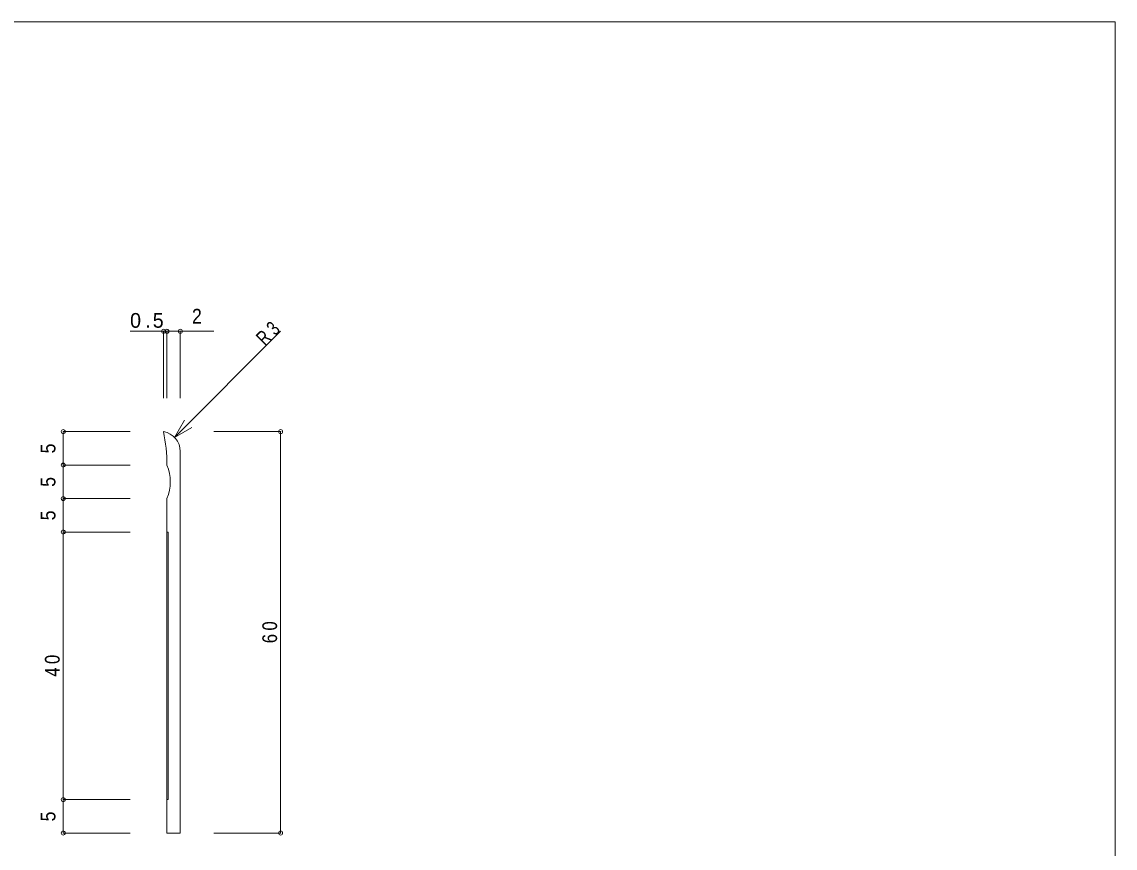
# Model space of a CAD drawing. Units: millimetres on the paper. Extents: x -141 to 141, y -98 to 98.
# Drawn here: x -22.4 to 141, y -26 to 97.5 of the extents above; entities that cross this region are included whole.
import ezdxf
from ezdxf.enums import TextEntityAlignment as Align

# ---------------------------------------------------------------- set-up
doc = ezdxf.new("R2010")
doc.units = ezdxf.units.MM
doc.header["$PDMODE"] = 32
doc.header["$PDSIZE"] = 0.6
for name, color, linetype, lineweight in [('0-0_ＫＢ製品', 2, 'Continuous', 9), ('0-3_寸法', 4, 'Continuous', 9), ('0-4_引出線字', 4, 'Continuous', 9), ('0-8_他製品', 7, 'Continuous', 9), ('F-0_図面枠', 5, 'Continuous', 9)]:
    doc.layers.add(name, color=color, linetype=linetype, lineweight=lineweight)
doc.styles.add('HGｺﾞｼｯｸM', font='')
doc.styles.get('HGｺﾞｼｯｸM').set_extended_font_data('HGｺﾞｼｯｸM')

msp = doc.modelspace()

# ---------------------------------------------------------------- linework, layer by layer
at = {"layer": '0-0_ＫＢ製品'}
for p, q in [((1.25, -23.75), (1.25, 33.292)), ((-0.75, -23.75), (-0.75, 26.25)), ((-0.75, -23.75), (1.25, -23.75))]:
    msp.add_line(p, q, dxfattribs=at)
for centre, radius, start, end in [((-1.75, 33.292), 3, 0, 80.40593), ((-26.35, 31.215), 25.6, 0.07833, 11.34286), ((-6.75, 28.75), 6.5, 337.38014, 22.61986)]:
    msp.add_arc(centre, radius, start, end, dxfattribs=at)
at = {"layer": '0-3_寸法'}
for p, q in [((-0.75, 51.25), (-6.25, 51.25)), ((-1.25, 51.25), (-1.25, 41.25)), ((-0.75, 51.25), (-0.75, 41.25)), ((6.25, 51.25), (-0.75, 51.25)), ((1.25, 51.25), (1.25, 41.25)), ((-16.25, 36.25), (-16.25, 31.25)), ((-16.25, 36.25), (-6.25, 36.25)), ((16.25, 36.25), (6.25, 36.25)), ((16.25, 36.25), (16.25, -23.75)), ((-16.25, 31.25), (-6.25, 31.25)), ((-16.25, 31.25), (-16.25, 26.25)), ((-16.25, 26.25), (-6.25, 26.25)), ((-16.25, 26.25), (-16.25, 21.25)), ((-16.25, 21.25), (-6.25, 21.25)), ((-16.25, 21.25), (-16.25, -18.75)), ((-16.25, -18.75), (-6.25, -18.75)), ((-16.25, -18.75), (-16.25, -23.75)), ((-16.25, -23.75), (-6.25, -23.75)), ((16.25, -23.75), (6.25, -23.75))]:
    msp.add_line(p, q, dxfattribs=at)
for p in [(-1.25, 51.25), (-0.75, 51.25), (1.25, 51.25), (-16.25, 36.25), (16.25, 36.25), (-16.25, 31.25), (-16.25, 26.25), (-16.25, 21.25), (-16.25, -18.75), (-16.25, -23.75), (16.25, -23.75)]:
    msp.add_point(p, dxfattribs=at)
at = {"layer": '0-4_引出線字'}
for q in [(16.25, 51.25), (1.892, 37.99), (2.99, 36.892)]:
    msp.add_line((0.392, 35.392), q, dxfattribs=at)
at = {"layer": '0-8_他製品'}
for p, q in [((-0.75, 21.25), (-0.55, 21.25)), ((-0.55, -18.75), (-0.55, 21.25)), ((-0.75, -18.75), (-0.55, -18.75))]:
    msp.add_line(p, q, dxfattribs=at)
at = {"layer": 'F-0_図面枠'}
for p, q in [((-141, 97.5), (141, 97.5)), ((141, 97.5), (141, -97.5))]:
    msp.add_line(p, q, dxfattribs=at)

# ---------------------------------------------------------------- texts
at = {"layer": '0-3_寸法', "color": 7, "style": 'HGｺﾞｼｯｸM', "width": 0.9}
msp.add_text('2', height=2.199, dxfattribs=at).set_placement((3, 51.75), align=Align.BOTTOM_LEFT)
for p in [(-16.75, 33), (-16.75, 28), (-16.75, 23), (-16.75, -22)]:
    msp.add_text('5', height=2.199, rotation=90, dxfattribs=at).set_placement(p, align=Align.BOTTOM_LEFT)
at = {"layer": '0-3_寸法', "color": 7, "insert": (-6.25, 51.75), "char_height": 2.199, "attachment_point": 7, "style": 'HGｺﾞｼｯｸM'}
msp.add_mtext('\\T1.38;0.5', dxfattribs=at)
at = {"layer": '0-3_寸法', "color": 7, "char_height": 2.199, "attachment_point": 7, "rotation": 90, "style": 'HGｺﾞｼｯｸM'}
for s, insert in [('\\T1.36;\\W0.85;60', (15.75, 4.625)), ('\\T1.36;\\W0.85;40', (-16.75, -0.375))]:
    msp.add_mtext(s, dxfattribs=dict(at, insert=insert))
at = {"layer": '0-4_引出線字', "color": 7, "insert": (13.952, 48.952), "char_height": 2.199, "attachment_point": 7, "rotation": 45, "style": 'HGｺﾞｼｯｸM'}
msp.add_mtext('\\T1.36;\\W0.75;R3', dxfattribs=at)

doc.saveas('drawing.dxf')
